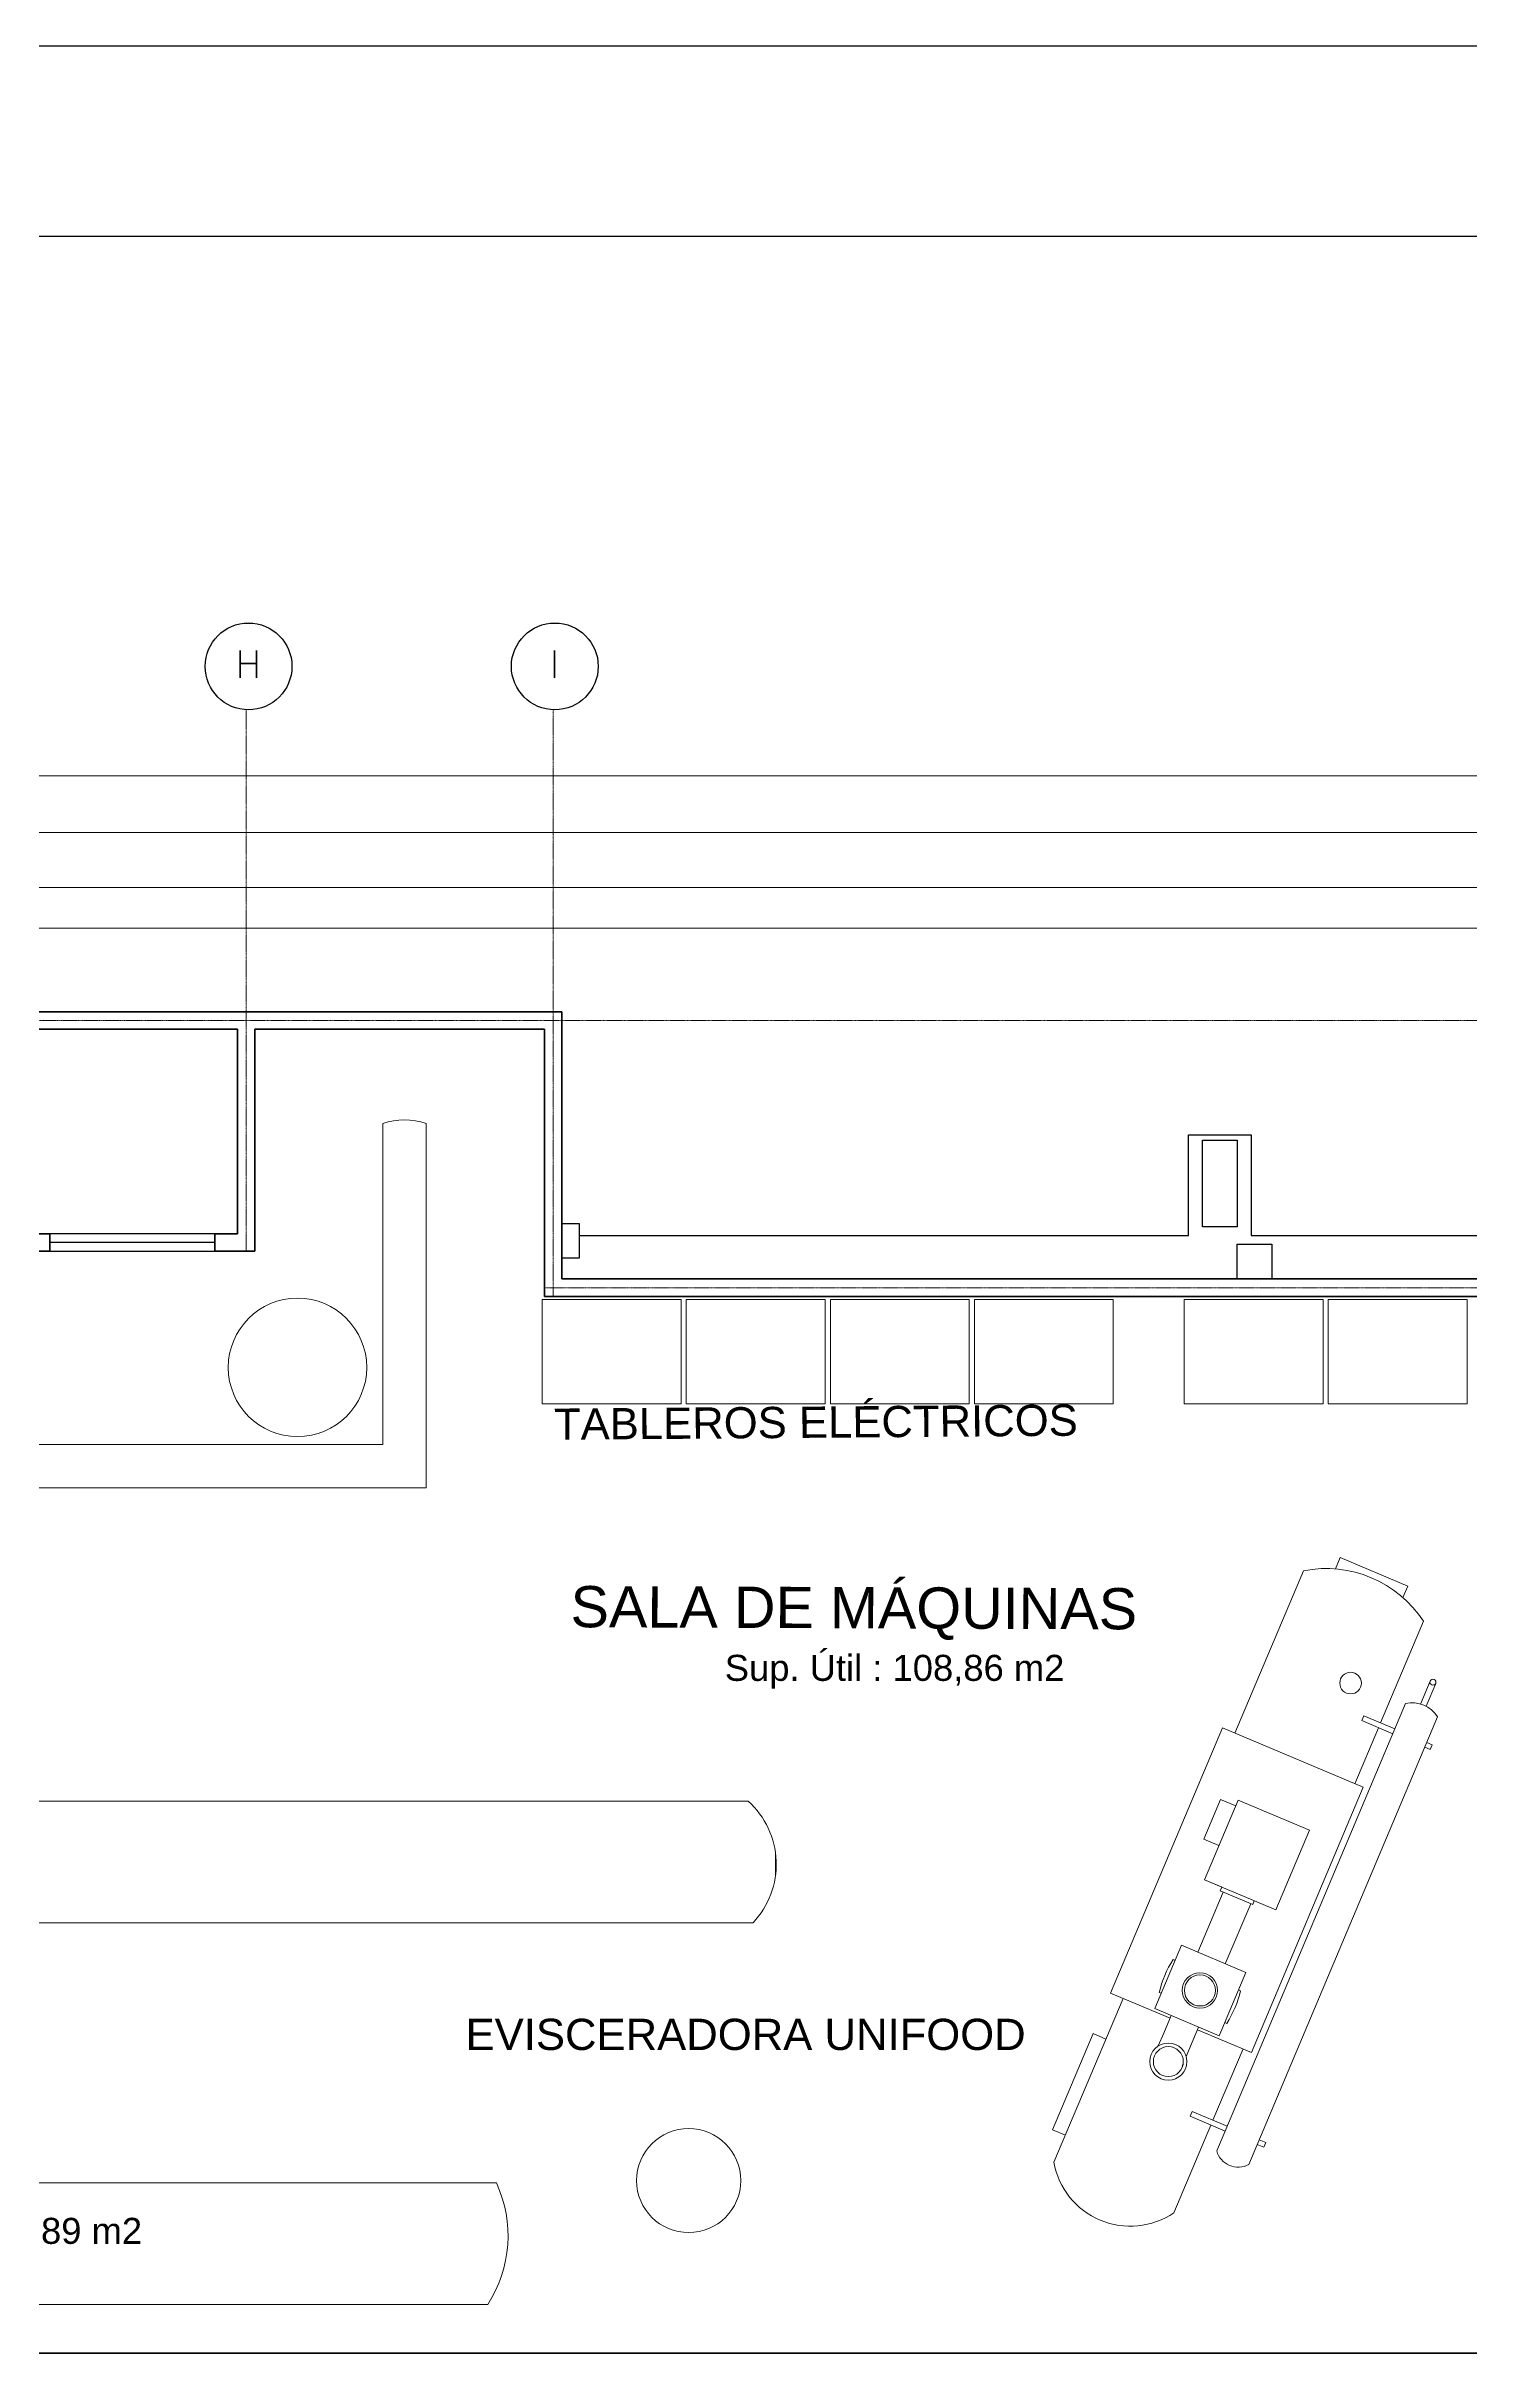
# Model space of a CAD drawing. Header units: inches. Extents: x -955375 to 106222, y -96450 to 64845.
# Drawn here: x 27907 to 36295, y 51196 to 64845 of the extents above; entities that cross this region are included whole.
import ezdxf
from ezdxf.enums import TextEntityAlignment as Align

# ---------------------------------------------------------------- set-up
doc = ezdxf.new("R2010")
doc.units = ezdxf.units.IN
doc.header["$MEASUREMENT"] = 0
doc.linetypes.add('CENTER2', pattern=[1.125, 0.75, -0.125, 0.125, -0.125])
doc.linetypes.add('CONTINUA', pattern=[0])
for name, color, linetype in [('023_MUROS_2', 7, 'Continuous'), ('101_FORMATO_E', 7, 'Continuous'), ('A_INDICADORES', 1, 'Continuous'), ('A_TEXTOLOCAL', 3, 'Continuous'), ('DIBUJO', 2, 'Continuous')]:
    doc.layers.add(name, color=color, linetype=linetype)
doc.layers.add('06 textos y cotas', color=4, linetype='Continuous', lineweight=15)
doc.layers.add('ACHUTECH', color=24, linetype='Continuous', lineweight=18)
doc.styles.get("Standard").update_dxf_attribs({"font": 'isocp2.shx'})
doc.styles.add('TEXTO-100', font='romans.shx', dxfattribs={"height": 0.15})
doc.dimstyles.new('SUPERPEQUEÑA', dxfattribs={"dimtxt": 0.1, "dimasz": 0.05, "dimexe": 0.1, "dimexo": 0.15, "dimgap": 0.05, "dimtad": 1, "dimzin": 0, "dimdsep": 46, "dimtxsty": 'Standard', "dimblk1": 'CRUZZ', "dimblk2": 'CRUZZ', "dimsah": 1, "dimcen": 0.03, "dimse1": 1, "dimse2": 1, "dimclrd": 109, "dimclre": 4, "dimclrt": 173, "dimadec": 0, "dimazin": 0, "dimtfac": 1, "dimtix": 1, "dimtmove": 1, "dimatfit": 3, "dimldrblk": 'CRUZZ', "dimfxl": 1, "dimtolj": 1, "dimtzin": 0, "dimlwd": -1, "dimarcsym": 0})

# ---------------------------------------------------------------- blocks, each defined once
blk = doc.blocks.new('A$C12FA01EB')
at = {"layer": 'ACHUTECH', "color": 7, "linetype": 'CONTINUA', "lineweight": 13, "ltscale": 500}
for p, q in [((-1.9642618554e-06, -1.3182066994e-06), (-1.9642618554e-06, 0.5999986817932951)), ((-1.9642618554e-06, 0.5999986817932951), (0.7999980357380992, 0.5999986817932951)), ((0.7999980357380992, 0.5999986817932951), (0.7999980357380992, -1.3182066994e-06)), ((0.7999980357380992, -1.3182066994e-06), (-1.9642618554e-06, -1.3182066994e-06))]:
    blk.add_line(p, q, dxfattribs=at)
blk = doc.blocks.new('A$C6B430051')
at = {"layer": 'ACHUTECH', "color": 7, "linetype": 'CONTINUA', "lineweight": 13, "ltscale": 500}
for p, q in [((0.2037843865755349, 1.080328762863274), (1.228758993049041, 1.080328762863274)), ((0.3732963825223123, 1.080328762863274), (0.3732963825223123, 1.160328762863272)), ((0.3732963825223123, 1.160328762863272), (0.9747256797709268, 1.160328762863272)), ((0.9747256797709268, 1.160328762863272), (0.9747256797711544, 1.080328762863246)), ((1.228758993049041, 0.7865607438098009), (1.228758993049041, 1.158682252722442)), ((1.228758993049041, 1.158682252722442), (2.887861374112617, 1.158682252722428)), ((2.887861374112617, 1.158682252722428), (2.887861374112617, 0.2779422199037071)), ((2.887861374112617, 1.08032876286326), (3.90378438657558, 1.080328762863274)), ((2.503477416719761, 1.008931307484999), (2.255087083891339, 1.008931307484999)), ((2.255087083891339, 1.008931307484999), (2.255087083891567, 0.9135936635838676)), ((2.503477416719761, 0.9135936635838248), (2.503477416719761, 1.008931307484999)), ((1.641258659676168, 0.8895158302038908), (1.246062663571137, 0.8895158302038908)), ((1.246062663571137, 0.8895158302038908), (1.246062663570683, 0.4862698289880428)), ((1.341872095317512, 0.8895158302038908), (1.341872095317285, 0.901439331098956)), ((1.546882015933078, 0.8895158302038765), (1.546882015932851, 0.9014393310990698)), ((1.641258659676168, 0.4862698289880428), (1.641258659676168, 0.8895158302038908)), ((2.017508789776911, 0.8060345361900544), (2.017508789776911, 0.6021892569033298)), ((2.017508789776911, 0.8060345361900544), (2.040521569426346, 0.8060345361900544)), ((2.040521569426346, 0.4681852230896766), (2.040521569426346, 0.9135936635839244)), ((2.040521569426346, 0.9135936635839244), (2.538977494903292, 0.9135936635838248)), ((2.040521569426346, 0.9135936635839244), (2.040521569426346, 0.8038563253612664)), ((2.538977494903292, 0.9135936635838248), (2.538977494903519, 0.4681852230896766)), ((3.985144400877743, 0.9145547623884482), (4.055759941289579, 0.9145547623884341)), ((4.055759941289579, 0.9145547623884341), (4.055759941289579, 0.4926953410849821)), ((1.054920244215736, 0.7865607438098009), (1.135726965741923, 0.7865607438098009)), ((1.24606266357091, 0.7865607438098009), (1.135726965741923, 0.7865607438097868)), ((1.641258659676168, 0.7865607438097868), (2.017508789776911, 0.7865607438097868)), ((1.016968560910299, 0.6149647362153843), (1.000515863859618, 0.6149647362153701)), ((1.24606266357091, 0.6149647362153701), (1.061456010404981, 0.6149647362153843)), ((1.24606266357091, 0.6149647362153701), (1.135726965741696, 0.6149647362153701)), ((1.228758993049268, 0.2779422199037071), (1.228758993049041, 0.6149647362153559)), ((2.017508789776911, 0.6149647362153701), (1.641258659676168, 0.6149647362153701)), ((2.017508789776911, 0.6021892569033298), (2.040521569426118, 0.6021892569033441)), ((0.7529741823891527, 0.4597703623740017), (0.7529741823891527, 0.2411812398486148)), ((0.7529741823891527, 0.4597703623740017), (0.7829741823891255, 0.4597703623740017)), ((0.7829741823891255, 0.4597703623740017), (0.7829741823893528, 0.2411812398486148)), ((1.246062663570683, 0.4862698289880428), (1.641258659676168, 0.4862698289880428)), ((1.328778617240686, 0.4732928966513015), (1.328778617240686, 0.486269828988057)), ((1.532532092991459, 0.4732928966513868), (1.532532092991687, 0.4862698289880428)), ((2.538977494903519, 0.4681852230896766), (2.040521569426346, 0.4681852230896766)), ((3.238409491694255, 0.4357932555058142), (3.238409491694255, 0.241181239848629)), ((3.238409491694255, 0.4357932555058142), (3.268409491694228, 0.4357932555058142)), ((3.268409491694228, 0.4357932555058142), (3.268409491694228, 0.241181239848629)), ((4.055759941289579, 0.4926953410849821), (3.984013091824408, 0.4926953410849535)), ((0.2037843865755349, 0.3303287628632745), (0.7529741823891527, 0.3303287628632887)), ((0.7829741823893528, 0.3303287628632887), (1.228758993049041, 0.3303287628633029)), ((2.887861374112617, 0.2779422199037071), (1.228758993049268, 0.2779422199037071)), ((2.887861374112617, 0.3303287628632603), (3.238409491694255, 0.3303287628632745)), ((3.268409491694228, 0.3303287628632745), (3.90378438657558, 0.3303287628632745)), ((0.6282995830642903, 0.241181239848629), (3.428299583064244, 0.241181239848629)), ((3.601786572642595, 0.1610939414504173), (3.457807041363139, 0.1610939414504173)), ((3.428299583064244, 0.0411812398486262), (0.6282995830645178, 0.04118123984861199)), ((0.7529741823889254, 0.0411812398486262), (0.7529741823891527, 0)), ((0.7529741823891527, 0), (0.7829741823891255, 0)), ((0.7829741823891255, 0.0411812398486262), (0.7829741823891255, 0)), ((3.238409491694255, 0.0411812398486262), (3.238409491694255, 0.0069627201628464)), ((3.238409491694255, 0.0069627201628464), (3.268409491694228, 0.0069627201628464)), ((3.268409491694002, 0.0411812398486262), (3.268409491694228, 0.0069627201628464)), ((3.601786572642595, 0.1263543430513891), (3.458304078447781, 0.1263543430513891))]:
    blk.add_line(p, q, dxfattribs=at)
for centre, radius in [((0.99449815423759, 0.6983369098406911), 0.1069311640147188), ((0.99449815423759, 0.6983369098406911), 0.0863471974707053), ((1.443390636191907, 0.6901109113350686), 0.1019042914904276), ((1.443390636191907, 0.6901109113350686), 0.0898186704143882), ((3.412537320080446, 0.5789927805062689), 0.062114682590618), ((3.601786572642595, 0.1437241422509032), 0.0173697991995141)]:
    blk.add_circle(centre, radius, dxfattribs=at)
for centre, radius, start, end in [((0.4469260593564286, 0.7053287628631894), 0.4469260263653877, 122.9584795350043, 237.0415204649813), ((3.349273488505787, 0.7053287628632461), 0.6694081983948135, 325.9306252976949, 34.06937470230847), ((1.444377055625409, 0.3495261334111035), 0.5613514448808216, 79.47853379411778, 100.5214662058822), ((1.430655355115732, 1.115146653616847), 0.6498885404827952, 260.9810964607596, 279.0189035392668), ((0.7078671413992197, 0.1411812398486916), 0.1277927867266767, 128.5084094642138, 231.4915905359038), ((3.280323533565024, 0.1411812398486063), 0.1785970638767385, 325.9497609411375, 34.05023905887057)]:
    blk.add_arc(centre, radius, start, end, dxfattribs=at)
blk = doc.blocks.new('CRUZ')
at = {"layer": 'DIBUJO', "color": 7, "lineweight": -3}
for p, q in [((-0.2186156304733231, 0), (0.2186156304733231, 0)), ((0, 0.2186156304733231), (0, -0.2186156304733231))]:
    blk.add_line(p, q, dxfattribs=at)
at = {"layer": 'DIBUJO', "color": 7, "lineweight": -3, "const_width": 0.05}
blk.add_lwpolyline([(-0.025000000000091, 0, 1), (0.025000000000091, 0, 1)], format="xyb", close=True, dxfattribs=at)
blk = doc.blocks.new('CRUZZ')
at = {"layer": 'DIBUJO', "color": 3, "xscale": 10, "yscale": 10, "zscale": 10}
blk.add_blockref('CRUZ', (0, 0), dxfattribs=at)
blk = doc.blocks.new('*D129')
at = {"layer": 'ACHUTECH', "color": 7, "ltscale": 500, "transparency": 16777216}
blk.add_line((26169.27907662673, 59645.70909224465), (29033.10649593908, 59645.70909224465), dxfattribs=at)
at = {"layer": 'Defpoints', "color": 0, "linetype": 'CONTINUA', "ltscale": 500, "transparency": 16777216}
for p in [(29033.15649593908, 59645.70909224465), (26169.22907662673, 59050.80145999698), (29033.15649593908, 59050.80145999698)]:
    blk.add_point(p, dxfattribs=at)
at = {"layer": 'ACHUTECH', "color": 7, "linetype": 'CONTINUA', "ltscale": 500, "transparency": 16777216, "xscale": 0.05, "yscale": 0.05, "zscale": 0.05, "rotation": 180}
blk.add_blockref('CRUZZ', (26169.22907662673, 59645.70909224465), dxfattribs=at)
at = {"layer": 'ACHUTECH', "color": 7, "linetype": 'CONTINUA', "ltscale": 500, "transparency": 16777216, "xscale": 0.05, "yscale": 0.05, "zscale": 0.05}
blk.add_blockref('CRUZZ', (29033.15649593908, 59645.70909224465), dxfattribs=at)
at = {"layer": 'ACHUTECH', "color": 7, "linetype": 'CONTINUA', "lineweight": 13, "ltscale": 500, "transparency": 16777216, "insert": (27601.19278628291, 59645.80410700843), "char_height": 0.15, "attachment_point": 5}
blk.add_mtext('\\A1;2863.93', dxfattribs=at)
blk = doc.blocks.new('*D130')
at = {"layer": 'ACHUTECH', "color": 7, "ltscale": 500, "transparency": 16777216}
blk.add_line((29033.20649593908, 59645.70909224465), (29135.38961805776, 59645.70909224465), dxfattribs=at)
at = {"layer": 'Defpoints', "color": 0, "linetype": 'CONTINUA', "ltscale": 500, "transparency": 16777216}
for p in [(29135.43961805776, 59645.70909224465), (29033.15649593908, 59050.80145999698), (29135.43961805776, 59050.80145999698)]:
    blk.add_point(p, dxfattribs=at)
at = {"layer": 'ACHUTECH', "color": 7, "linetype": 'CONTINUA', "ltscale": 500, "transparency": 16777216, "xscale": 0.05, "yscale": 0.05, "zscale": 0.05, "rotation": 180}
blk.add_blockref('CRUZZ', (29033.15649593908, 59645.70909224465), dxfattribs=at)
at = {"layer": 'ACHUTECH', "color": 7, "linetype": 'CONTINUA', "ltscale": 500, "transparency": 16777216, "xscale": 0.05, "yscale": 0.05, "zscale": 0.05}
blk.add_blockref('CRUZZ', (29135.43961805776, 59645.70909224465), dxfattribs=at)
at = {"layer": 'ACHUTECH', "color": 7, "linetype": 'CONTINUA', "lineweight": 13, "ltscale": 500, "transparency": 16777216, "insert": (29084.29805699842, 59645.80410700843), "char_height": 0.15, "attachment_point": 5}
blk.add_mtext('\\A1;102.28', dxfattribs=at)
blk = doc.blocks.new('*D131')
at = {"layer": 'ACHUTECH', "color": 7, "ltscale": 500, "transparency": 16777216}
blk.add_line((29135.48961805776, 59645.70909224465), (30843.51775743358, 59645.70909224465), dxfattribs=at)
at = {"layer": 'Defpoints', "color": 0, "linetype": 'CONTINUA', "ltscale": 500, "transparency": 16777216}
for p in [(30843.56775743358, 59645.70909224465), (29135.43961805776, 59050.80145999698), (30843.56775743358, 59050.80145999698)]:
    blk.add_point(p, dxfattribs=at)
at = {"layer": 'ACHUTECH', "color": 7, "linetype": 'CONTINUA', "ltscale": 500, "transparency": 16777216, "xscale": 0.05, "yscale": 0.05, "zscale": 0.05, "rotation": 180}
blk.add_blockref('CRUZZ', (29135.43961805776, 59645.70909224465), dxfattribs=at)
at = {"layer": 'ACHUTECH', "color": 7, "linetype": 'CONTINUA', "ltscale": 500, "transparency": 16777216, "xscale": 0.05, "yscale": 0.05, "zscale": 0.05}
blk.add_blockref('CRUZZ', (30843.56775743358, 59645.70909224465), dxfattribs=at)
at = {"layer": 'ACHUTECH', "color": 7, "linetype": 'CONTINUA', "lineweight": 13, "ltscale": 500, "transparency": 16777216, "insert": (29989.50368774567, 59645.80409224465), "char_height": 0.15, "attachment_point": 5}
blk.add_mtext('\\A1;1708.13', dxfattribs=at)
blk = doc.blocks.new('*D132')
at = {"layer": 'ACHUTECH', "color": 7, "ltscale": 500, "transparency": 16777216}
blk.add_line((30843.61775743358, 59645.70909224465), (30945.80087955168, 59645.70909224465), dxfattribs=at)
at = {"layer": 'Defpoints', "color": 0, "linetype": 'CONTINUA', "ltscale": 500, "transparency": 16777216}
for p in [(30945.85087955168, 59645.70909224465), (30945.85087955168, 59153.08458211516), (30843.56775743358, 59050.80145999698)]:
    blk.add_point(p, dxfattribs=at)
at = {"layer": 'ACHUTECH', "color": 7, "linetype": 'CONTINUA', "ltscale": 500, "transparency": 16777216, "xscale": 0.05, "yscale": 0.05, "zscale": 0.05, "rotation": 180}
blk.add_blockref('CRUZZ', (30843.56775743358, 59645.70909224465), dxfattribs=at)
at = {"layer": 'ACHUTECH', "color": 7, "linetype": 'CONTINUA', "ltscale": 500, "transparency": 16777216, "xscale": 0.05, "yscale": 0.05, "zscale": 0.05}
blk.add_blockref('CRUZZ', (30945.85087955168, 59645.70909224465), dxfattribs=at)
at = {"layer": 'ACHUTECH', "color": 7, "linetype": 'CONTINUA', "lineweight": 13, "ltscale": 500, "transparency": 16777216, "insert": (30894.70931849263, 59645.80410700843), "char_height": 0.15, "attachment_point": 5}
blk.add_mtext('\\A1;102.28', dxfattribs=at)
blk = doc.blocks.new('*D133')
at = {"layer": 'ACHUTECH', "color": 7, "ltscale": 500, "transparency": 16777216}
blk.add_line((30945.90087955168, 59645.70909224465), (43291.37371923174, 59645.70909224465), dxfattribs=at)
at = {"layer": 'Defpoints', "color": 0, "linetype": 'CONTINUA', "ltscale": 500, "transparency": 16777216}
for p in [(43291.42371923175, 59645.70909224465), (30945.85087955168, 59153.08458211516), (43291.42371923175, 57475.64137937501)]:
    blk.add_point(p, dxfattribs=at)
at = {"layer": 'ACHUTECH', "color": 7, "linetype": 'CONTINUA', "ltscale": 500, "transparency": 16777216, "xscale": 0.05, "yscale": 0.05, "zscale": 0.05, "rotation": 180}
blk.add_blockref('CRUZZ', (30945.85087955168, 59645.70909224465), dxfattribs=at)
at = {"layer": 'ACHUTECH', "color": 7, "linetype": 'CONTINUA', "ltscale": 500, "transparency": 16777216, "xscale": 0.05, "yscale": 0.05, "zscale": 0.05}
blk.add_blockref('CRUZZ', (43291.42371923175, 59645.70909224465), dxfattribs=at)
at = {"layer": 'ACHUTECH', "color": 7, "linetype": 'CONTINUA', "lineweight": 13, "ltscale": 500, "transparency": 16777216, "insert": (37118.63729939171, 59645.80410700843), "char_height": 0.15, "attachment_point": 5}
blk.add_mtext('\\A1;12345.57', dxfattribs=at)
blk = doc.blocks.new('*D155')
at = {"layer": 'ACHUTECH', "color": 7, "ltscale": 500, "transparency": 16777216}
blk.add_line((21368.14940685336, 59885.50862510275), (42271.50728302818, 59885.50862510275), dxfattribs=at)
at = {"layer": 'Defpoints', "color": 0, "linetype": 'CONTINUA', "ltscale": 500, "transparency": 16777216}
for p in [(42271.55728302818, 59885.50862510275), (42271.55728302818, 57577.92450149322), (21368.09940685336, 53946.87366629363)]:
    blk.add_point(p, dxfattribs=at)
at = {"layer": 'ACHUTECH', "color": 7, "linetype": 'CONTINUA', "ltscale": 500, "transparency": 16777216, "xscale": 0.05, "yscale": 0.05, "zscale": 0.05, "rotation": 180}
blk.add_blockref('CRUZZ', (21368.09940685336, 59885.50862510275), dxfattribs=at)
at = {"layer": 'ACHUTECH', "color": 7, "linetype": 'CONTINUA', "ltscale": 500, "transparency": 16777216, "xscale": 0.05, "yscale": 0.05, "zscale": 0.05}
blk.add_blockref('CRUZZ', (42271.55728302818, 59885.50862510275), dxfattribs=at)
at = {"layer": 'ACHUTECH', "color": 7, "linetype": 'CONTINUA', "lineweight": 13, "ltscale": 500, "transparency": 16777216, "insert": (31819.82834494077, 59885.60363986653), "char_height": 0.15, "attachment_point": 5}
blk.add_mtext('\\A1;20903.46', dxfattribs=at)
blk = doc.blocks.new('*D170')
at = {"layer": 'ACHUTECH', "color": 7, "ltscale": 500, "transparency": 16777216}
blk.add_line((26118.13751556728, 60210.28295364109), (29084.24805699784, 60210.28295364109), dxfattribs=at)
at = {"layer": 'Defpoints', "color": 0, "linetype": 'CONTINUA', "ltscale": 500, "transparency": 16777216}
for p in [(26118.08751556728, 60935.98005214147), (29084.29805699784, 60935.98005214147), (29084.29805699784, 60210.28295364109)]:
    blk.add_point(p, dxfattribs=at)
at = {"layer": 'ACHUTECH', "color": 7, "linetype": 'CONTINUA', "ltscale": 500, "transparency": 16777216, "xscale": 0.05, "yscale": 0.05, "zscale": 0.05, "rotation": 180}
blk.add_blockref('CRUZZ', (26118.08751556728, 60210.28295364109), dxfattribs=at)
at = {"layer": 'ACHUTECH', "color": 7, "linetype": 'CONTINUA', "ltscale": 500, "transparency": 16777216, "xscale": 0.05, "yscale": 0.05, "zscale": 0.05}
blk.add_blockref('CRUZZ', (29084.29805699784, 60210.28295364109), dxfattribs=at)
at = {"layer": 'ACHUTECH', "color": 7, "linetype": 'CONTINUA', "lineweight": 13, "ltscale": 500, "transparency": 16777216, "insert": (27601.19278628256, 60210.37800465679), "char_height": 0.15, "attachment_point": 5}
blk.add_mtext('\\A1;2966.21', dxfattribs=at)
blk = doc.blocks.new('*D171')
at = {"layer": 'ACHUTECH', "color": 7, "ltscale": 500, "transparency": 16777216}
blk.add_line((29084.34805699784, 60210.28295364109), (30894.6593184928, 60210.28295364109), dxfattribs=at)
at = {"layer": 'Defpoints', "color": 0, "linetype": 'CONTINUA', "ltscale": 500, "transparency": 16777216}
for p in [(29084.29805699784, 60935.98005214147), (30894.7093184928, 60935.98005214147), (30894.7093184928, 60210.28295364109)]:
    blk.add_point(p, dxfattribs=at)
at = {"layer": 'ACHUTECH', "color": 7, "linetype": 'CONTINUA', "ltscale": 500, "transparency": 16777216, "xscale": 0.05, "yscale": 0.05, "zscale": 0.05, "rotation": 180}
blk.add_blockref('CRUZZ', (29084.29805699784, 60210.28295364109), dxfattribs=at)
at = {"layer": 'ACHUTECH', "color": 7, "linetype": 'CONTINUA', "ltscale": 500, "transparency": 16777216, "xscale": 0.05, "yscale": 0.05, "zscale": 0.05}
blk.add_blockref('CRUZZ', (30894.7093184928, 60210.28295364109), dxfattribs=at)
at = {"layer": 'ACHUTECH', "color": 7, "linetype": 'CONTINUA', "lineweight": 13, "ltscale": 500, "transparency": 16777216, "insert": (29989.50368774532, 60210.37795364109), "char_height": 0.15, "attachment_point": 5}
blk.add_mtext('\\A1;1810.41', dxfattribs=at)
blk = doc.blocks.new('*D172')
at = {"layer": 'ACHUTECH', "color": 7, "ltscale": 500, "transparency": 16777216}
blk.add_line((30894.7593184928, 60210.28295364109), (43342.51528029015, 60210.28295364109), dxfattribs=at)
at = {"layer": 'Defpoints', "color": 0, "linetype": 'CONTINUA', "ltscale": 500, "transparency": 16777216}
for p in [(30894.7093184928, 60935.98005214147), (43342.56528029015, 60935.98005214147), (43342.56528029015, 60210.28295364109)]:
    blk.add_point(p, dxfattribs=at)
at = {"layer": 'ACHUTECH', "color": 7, "linetype": 'CONTINUA', "ltscale": 500, "transparency": 16777216, "xscale": 0.05, "yscale": 0.05, "zscale": 0.05, "rotation": 180}
blk.add_blockref('CRUZZ', (30894.7093184928, 60210.28295364109), dxfattribs=at)
at = {"layer": 'ACHUTECH', "color": 7, "linetype": 'CONTINUA', "ltscale": 500, "transparency": 16777216, "xscale": 0.05, "yscale": 0.05, "zscale": 0.05}
blk.add_blockref('CRUZZ', (43342.56528029015, 60210.28295364109), dxfattribs=at)
at = {"layer": 'ACHUTECH', "color": 7, "linetype": 'CONTINUA', "lineweight": 13, "ltscale": 500, "transparency": 16777216, "insert": (37118.63729939148, 60210.37796840486), "char_height": 0.15, "attachment_point": 5}
blk.add_mtext('\\A1;12447.86', dxfattribs=at)
blk = doc.blocks.new('*D178')
at = {"layer": 'ACHUTECH', "color": 7, "ltscale": 500, "transparency": 16777216}
blk.add_line((6285.440136827592, 60544.61916596607), (93195.30900075375, 60544.61916596607), dxfattribs=at)
at = {"layer": 'Defpoints', "color": 0, "linetype": 'CONTINUA', "ltscale": 500, "transparency": 16777216}
for p in [(93195.35900075376, 60544.61916596607), (93195.35900075376, 48341.75857421166), (6285.390136827591, 47809.8863391949)]:
    blk.add_point(p, dxfattribs=at)
at = {"layer": 'ACHUTECH', "color": 7, "linetype": 'CONTINUA', "ltscale": 500, "transparency": 16777216, "xscale": 0.05, "yscale": 0.05, "zscale": 0.05, "rotation": 180}
blk.add_blockref('CRUZZ', (6285.390136827592, 60544.61916596607), dxfattribs=at)
at = {"layer": 'ACHUTECH', "color": 7, "linetype": 'CONTINUA', "ltscale": 500, "transparency": 16777216, "xscale": 0.05, "yscale": 0.05, "zscale": 0.05}
blk.add_blockref('CRUZZ', (93195.35900075376, 60544.61916596607), dxfattribs=at)
at = {"layer": 'ACHUTECH', "color": 7, "linetype": 'CONTINUA', "lineweight": 13, "ltscale": 500, "transparency": 16777216, "insert": (49740.37456879067, 60544.71416596607), "char_height": 0.15, "attachment_point": 5}
blk.add_mtext('\\A1;86909.97', dxfattribs=at)
blk = doc.blocks.new('*D55')
at = {"layer": 'ACHUTECH', "color": 7, "ltscale": 500, "transparency": 16777216}
blk.add_line((94440.9339175739, 59153.03458211519), (94440.9339175739, 59050.85145999701), dxfattribs=at)
at = {"layer": 'Defpoints', "color": 0, "linetype": 'CONTINUA', "ltscale": 500, "transparency": 16777216}
for p in [(31433.11967405797, 59153.08458211519), (31330.83655193987, 59050.801459997), (94440.9339175739, 59050.80145999701)]:
    blk.add_point(p, dxfattribs=at)
at = {"layer": 'ACHUTECH', "color": 7, "linetype": 'CONTINUA', "ltscale": 500, "transparency": 16777216, "xscale": 0.05, "yscale": 0.05, "zscale": 0.05}
for p, rotation in [((94440.9339175739, 59153.0845821152), 90), ((94440.9339175739, 59050.80145999701), 270)]:
    blk.add_blockref('CRUZZ', p, dxfattribs=dict(at, rotation=rotation))
at = {"layer": 'ACHUTECH', "color": 7, "linetype": 'CONTINUA', "lineweight": 13, "ltscale": 500, "transparency": 16777216, "insert": (94440.83890281012, 59101.94302105606), "char_height": 0.15, "attachment_point": 5, "rotation": 90}
blk.add_mtext('\\A1;102.28', dxfattribs=at)
blk = doc.blocks.new('*D56')
at = {"layer": 'ACHUTECH', "color": 7, "ltscale": 500, "transparency": 16777216}
blk.add_line((94440.9339175739, 59050.75145999701), (94440.9339175739, 57577.97450149326), dxfattribs=at)
at = {"layer": 'Defpoints', "color": 0, "linetype": 'CONTINUA', "ltscale": 500, "transparency": 16777216}
for p in [(31330.83655193987, 59050.801459997), (67989.10751914048, 57577.92450149325), (94440.9339175739, 57577.92450149326)]:
    blk.add_point(p, dxfattribs=at)
at = {"layer": 'ACHUTECH', "color": 7, "linetype": 'CONTINUA', "ltscale": 500, "transparency": 16777216, "xscale": 0.05, "yscale": 0.05, "zscale": 0.05}
for p, rotation in [((94440.9339175739, 59050.80145999701), 90), ((94440.9339175739, 57577.92450149326), 270)]:
    blk.add_blockref('CRUZZ', p, dxfattribs=dict(at, rotation=rotation))
at = {"layer": 'ACHUTECH', "color": 7, "linetype": 'CONTINUA', "lineweight": 13, "ltscale": 500, "transparency": 16777216, "insert": (94440.83890281012, 58314.36298074509), "char_height": 0.15, "attachment_point": 5, "rotation": 90}
blk.add_mtext('\\A1;1472.88', dxfattribs=at)
blk = doc.blocks.new('*D76')
at = {"layer": 'ACHUTECH', "color": 7, "ltscale": 500, "transparency": 16777216}
blk.add_line((94744.43397885225, 59050.75145999701), (94744.43397885225, 43237.88078050838), dxfattribs=at)
at = {"layer": 'Defpoints', "color": 0, "linetype": 'CONTINUA', "ltscale": 500, "transparency": 16777216}
for p in [(31396.5237982554, 59050.801459997), (93748.31504157571, 43237.83078050838), (94744.43397885225, 43237.83078050838)]:
    blk.add_point(p, dxfattribs=at)
at = {"layer": 'ACHUTECH', "color": 7, "linetype": 'CONTINUA', "ltscale": 500, "transparency": 16777216, "xscale": 0.05, "yscale": 0.05, "zscale": 0.05}
for p, rotation in [((94744.43397885225, 59050.80145999701), 90), ((94744.43397885225, 43237.83078050838), 270)]:
    blk.add_blockref('CRUZZ', p, dxfattribs=dict(at, rotation=rotation))
at = {"layer": 'ACHUTECH', "color": 7, "linetype": 'CONTINUA', "lineweight": 13, "ltscale": 500, "transparency": 16777216, "insert": (94744.33896408847, 51144.31612025265), "char_height": 0.15, "attachment_point": 5, "rotation": 90}
blk.add_mtext('\\A1;15812.97', dxfattribs=at)
blk = doc.blocks.new('*D209')
at = {"layer": 'ACHUTECH', "color": 7, "ltscale": 500, "transparency": 16777216}
blk.add_line((95544.06483844615, 59153.03458211519), (95544.06483844617, 15079.33726133732), dxfattribs=at)
at = {"layer": 'Defpoints', "color": 0, "linetype": 'CONTINUA', "ltscale": 500, "transparency": 16777216}
for p in [(30945.85087955169, 59153.08458211519), (85094.53572898336, 15079.28726133732), (95544.06483844617, 15079.28726133732)]:
    blk.add_point(p, dxfattribs=at)
at = {"layer": 'ACHUTECH', "color": 7, "linetype": 'CONTINUA', "ltscale": 500, "transparency": 16777216, "xscale": 0.05, "yscale": 0.05, "zscale": 0.05}
for p, rotation in [((95544.06483844615, 59153.0845821152), 90), ((95544.06483844617, 15079.28726133732), 270)]:
    blk.add_blockref('CRUZZ', p, dxfattribs=dict(at, rotation=rotation))
at = {"layer": 'ACHUTECH', "color": 7, "linetype": 'CONTINUA', "lineweight": 13, "ltscale": 500, "transparency": 16777216, "insert": (95543.96983844615, 37116.18592172622), "char_height": 0.15, "attachment_point": 5, "rotation": 90}
blk.add_mtext('\\A1;44073.80', dxfattribs=at)

msp = doc.modelspace()

# ---------------------------------------------------------------- linework, layer by layer
at = {"color": 7}
for p, q in [((34638.2715880218, 57833.63230678899), (34638.2715880218, 58426.87441507516)), ((34638.2715880218, 58426.87441507516), (35006.49082764737, 58426.87441507516)), ((35006.49082764737, 58426.87441507516), (35006.49082764737, 57833.63230678899)), ((28900.18843718505, 57843.86061900081), (27928.49877706143, 57843.86061900081)), ((27928.49877706143, 57741.5774968826), (28900.18843718505, 57741.5774968826)), ((31048.13400167001, 57833.63230678899), (34638.2715880218, 57833.63230678899)), ((35006.49082764737, 57833.63230678899), (38729.59647275412, 57833.63230678899))]:
    msp.add_line(p, q, dxfattribs=at)
at = {"layer": '023_MUROS_2', "color": 7, "lineweight": 50}
for p, q in [((21639.14968046709, 59153.08458211516), (30945.85087955168, 59153.08458211516)), ((30945.85087955168, 59153.08458211516), (30945.85087955168, 57577.92450149322)), ((29033.15649593908, 59050.80145999698), (26169.22907662673, 59050.80145999698)), ((29033.15649593908, 57843.86061900081), (29033.15649593908, 59050.80145999698)), ((30843.56775743358, 59050.80145999698), (29135.43961805776, 59050.80145999698)), ((29135.43961805776, 59050.80145999698), (29135.43961805776, 57741.5774968826)), ((30843.56775743358, 57475.64137937501), (30843.56775743358, 59050.80145999698)), ((27928.49877706143, 57843.86061900081), (27621.64941070632, 57843.86061900081)), ((27928.49877706143, 57741.5774968826), (27723.93253282488, 57741.5774968826)), ((27928.49877706143, 57843.86061900081), (27928.49877706143, 57741.5774968826)), ((28900.18843718505, 57741.5774968826), (28900.18843718505, 57843.86061900081)), ((28900.18843718505, 57843.86061900081), (29033.15649593908, 57843.86061900081)), ((29135.43961805776, 57741.5774968826), (28900.18843718505, 57741.5774968826)), ((42271.55728302818, 57475.64137937501), (30843.56775743358, 57475.64137937501)), ((30945.85087955168, 57577.92450149322), (42271.55728302818, 57577.92450149322)), ((26169.22907662673, 51246.59924236995), (43291.42371923175, 51246.59924237015))]:
    msp.add_line(p, q, dxfattribs=at)
at = {"layer": '06 textos y cotas', "color": 7, "linetype": 'CENTER2', "lineweight": 5}
for p, q in [((29084.29805699784, 60935.98005214147), (29084.2980569983, 57741.5774968826)), ((30894.7093184928, 57475.64137937501), (30894.7093184928, 60935.98005214147)), ((3867.531068616601, 59101.94302105602), (96031.68717033847, 59101.94302105602)), ((30843.56775743358, 57526.78294043394), (96031.68717033847, 57526.78294043406))]:
    msp.add_line(p, q, dxfattribs=at)
at = {"layer": '101_FORMATO_E', "color": 7}
for p, q in [((106221.6059958284, 64844.52549647694), (-0.1703688703710213, 64844.52549647694)), ((105130.1038165922, 63723.75003200276), (1139.941933551963, 63723.75003200276))]:
    msp.add_line(p, q, dxfattribs=at)
at = {"layer": 'A_INDICADORES', "color": 7}
for centre in [(29098.93547506935, 61189.11921143249), (30903.95595289511, 61189.11921143249)]:
    msp.add_circle(centre, 255.7078052957702, dxfattribs=at)
at = {"layer": 'A_TEXTOLOCAL', "color": 7, "lineweight": 30}
for p, q in [((34720.09808571648, 58396.18947843967), (34924.66432995292, 58396.18947843967)), ((34720.09808571648, 57884.77386784813), (34720.09808571648, 58396.18947843967)), ((34924.66432995292, 58396.18947843967), (34924.66432995292, 57884.77386784813)), ((30945.85087955133, 57905.2304922718), (31048.13400167001, 57905.2304922718)), ((31048.13400167001, 57905.2304922718), (31048.13400167001, 57700.66424803509)), ((34924.66432995292, 57884.77386784813), (34720.09808571648, 57884.77386784813)), ((28900.18843718505, 57792.71905794177), (27928.49877706143, 57792.71905794383)), ((34924.66432995292, 57782.49074572965), (35129.2305741897, 57782.49074572965)), ((34924.66432995292, 57577.92450149322), (34924.66432995292, 57782.49074572965)), ((35129.2305741897, 57782.49074572965), (35129.2305741897, 57577.92450149322)), ((31048.13400167001, 57700.66424803509), (30945.85087955133, 57700.66424803509)), ((35129.2305741897, 57577.92450149322), (34924.66432995292, 57577.92450149322))]:
    msp.add_line(p, q, dxfattribs=at)
at = {"layer": 'ACHUTECH', "color": 7, "linetype": 'CONTINUA', "lineweight": 13, "ltscale": 500}
for p, q in [((29889.9484892219, 58494.64861043369), (29889.9484892219, 56602.41085124497)), ((30145.65629451767, 58494.64861043369), (30145.65629451767, 56346.70304594921)), ((27486.29511944175, 56602.41085124497), (29889.9484892219, 56602.41085124497)), ((30145.65629451767, 56346.70304594921), (27486.29511944175, 56346.70304594921)), ((27049.89329893277, 54499.20252573174), (32043.83207458762, 54499.20252573174)), ((32203.933281607, 54059.57157587695), (32203.933281607, 54194.95175381446)), ((27021.50823282967, 53783.22067090361), (32072.21714069072, 53783.22067090361)), ((30560.21621830133, 52248.97383912899), (27532.40854632836, 52248.97383912899)), ((27496.63981067635, 51532.99198430081), (30508.61642506316, 51532.99198430081))]:
    msp.add_line(p, q, dxfattribs=at)
for centre, radius in [((29387.62062531796, 57056.87476054048), 408.1855971844998), ((31692.67460567008, 52263.4630221057), 306.8493663549242)]:
    msp.add_circle(centre, radius, dxfattribs=at)
for centre, radius, start, end in [((30017.80239186979, 58115.4035377836), 400.2167482147605, 71.36962912347227, 108.6303708765277), ((31706.15298591481, 54127.26166484527), 502.361593798655, 316.7763986526214, 47.76420032098721), ((29885.53065202386, 51937.7471783841), 743.0091841298647, 326.9923323046554, 24.76347053938451)]:
    msp.add_arc(centre, radius, start, end, dxfattribs=at)

# ---------------------------------------------------------------- block references
at = {"layer": 'ACHUTECH', "color": 7, "linetype": 'CONTINUA', "lineweight": 13, "ltscale": 500, "xscale": 1022.831221183081, "yscale": 1022.831221183081, "zscale": 1022.831221183081}
for p in [(30829.60196548462, 56842.81896848622), (31678.55187906662, 56842.81896848622), (32527.50179264838, 56842.81896848622), (33376.45170623015, 56842.81896848622), (34612.44851664695, 56842.81896848622), (35461.39843022895, 56842.81896848622)]:
    msp.add_blockref('A$C12FA01EB', p, dxfattribs=at)
at = {"layer": 'ACHUTECH', "color": 7, "linetype": 'CONTINUA', "lineweight": 13, "ltscale": 500, "xscale": 1022.831221183081, "yscale": 1022.831221183081, "zscale": 1022.831221183081, "rotation": 67.1259043559005}
msp.add_blockref('A$C6B430051', (34782.02100722531, 51749.62878141401), dxfattribs=at)

# ---------------------------------------------------------------- texts
at = {"color": 7, "char_height": 153.4246831774621, "width": 2503.056560386891, "attachment_point": 7}
for s, insert in [('{\\fArial|b0|i0|c0|p34;Sup. Útil : 108,86 m2}', (31905.47079922547, 55162.64092602019)), ('{\\fArial|b0|i0|c0|p34;Sup. Útil : 205,89 m2}', (26470.55814861802, 51843.83084236232))]:
    msp.add_mtext(s, dxfattribs=dict(at, insert=insert))
at = {"layer": 'A_TEXTOLOCAL', "color": 7, "attachment_point": 3, "style": 'TEXTO-100'}
for s, insert, char_height, width, rotation in [('{\\fArial|b0|i0|c0|p34;TABLEROS ELÉCTRICOS}', (33984.8458870301, 56838.23751615458), 184.1096198129545, 3533.08407523668, 0.45411109386706927), ('{\\fArial|b0|i0|c0|p34;SALA DE MÁQUINAS}', (34336.05983587338, 55755.37689237067), 243.0246981531, 6500.271668113839, 359.77913318701565)]:
    msp.add_mtext(s, dxfattribs=dict(at, insert=insert, char_height=char_height, width=width, rotation=rotation))
at = {"layer": 'A_TEXTOLOCAL', "color": 7, "insert": (33678.57789812345, 53217.16874518976), "char_height": 184.1096198129545, "width": 5580.16366180777, "attachment_point": 3, "style": 'TEXTO-100'}
msp.add_mtext('{\\fArial|b0|i0|c0|p34;EVISCERADORA UNIFOOD}', dxfattribs=at)
at = {"layer": 'A_TEXTOLOCAL', "color": 7, "style": 'TEXTO-100'}
for tag, p in [('H', (29097.35296487725, 61202.34795570689)), ('I', (30902.37344270313, 61202.34795570689))]:
    msp.add_attdef(tag, text='1', height=159.8173783098563, dxfattribs=at).set_placement(p, align=Align.MIDDLE)

# ---------------------------------------------------------------- dimensions: what is measured, and where the dimension line sits
at = {"layer": 'ACHUTECH', "color": 7, "linetype": 'CONTINUA', "lineweight": 13, "ltscale": 500}
for base, p1, p2, picture, middle in [((29084.29805699784, 60210.28295364109), (26118.08751556728, 60935.98005214147), (29084.29805699784, 60935.98005214147), '*D170', (27601.19278628256, 60210.37800465679)), ((30894.7093184928, 60210.28295364109), (29084.29805699784, 60935.98005214147), (30894.7093184928, 60935.98005214147), '*D171', (29989.50368774532, 60210.37795364109)), ((43342.56528029015, 60210.28295364109), (30894.7093184928, 60935.98005214147), (43342.56528029015, 60935.98005214147), '*D172', (37118.63729939148, 60210.37796840486)), ((93195.35900075376, 60544.61916596607), (6285.390136827591, 47809.8863391949), (93195.35900075376, 48341.75857421166), '*D178', (49740.37456879067, 60544.71416596607)), ((42271.55728302818, 59885.50862510275), (21368.09940685336, 53946.87366629363), (42271.55728302818, 57577.92450149322), '*D155', (31819.82834494077, 59885.60363986653)), ((29033.15649593908, 59645.70909224465), (26169.22907662673, 59050.80145999698), (29033.15649593908, 59050.80145999698), '*D129', (27601.19278628291, 59645.80410700843)), ((29135.43961805776, 59645.70909224465), (29033.15649593908, 59050.80145999698), (29135.43961805776, 59050.80145999698), '*D130', (29084.29805699842, 59645.80410700843)), ((30843.56775743358, 59645.70909224465), (29135.43961805776, 59050.80145999698), (30843.56775743358, 59050.80145999698), '*D131', (29989.50368774567, 59645.80409224465)), ((30945.85087955168, 59645.70909224465), (30843.56775743358, 59050.80145999698), (30945.85087955168, 59153.08458211516), '*D132', (30894.70931849263, 59645.80410700843)), ((43291.42371923175, 59645.70909224465), (30945.85087955168, 59153.08458211516), (43291.42371923175, 57475.64137937501), '*D133', (37118.63729939171, 59645.80410700843))]:
    dim = msp.add_linear_dim(base=base, p1=p1, p2=p2, dimstyle='SUPERPEQUEÑA', override={"dimtxt": 0.15, "dimgap": 0.02, "dimclrd": 7, "dimclrt": 7, "dimfxl": 0.2}, dxfattribs=at)
    dim.commit()
    dim.dimension.update_dxf_attribs({"geometry": picture, "text_midpoint": middle})
for base, p1, p2, picture, middle in [((95544.06483844617, 15079.28726133732), (30945.85087955168, 59153.08458211516), (85094.53572898333, 15079.28726133731), '*D209', (95543.96983844615, 37116.18592172622)), ((94440.9339175739, 59050.80145999701), (31433.11967405796, 59153.08458211516), (31330.83655193986, 59050.80145999698), '*D55', (94440.83890281012, 59101.94302105606)), ((94440.9339175739, 57577.92450149326), (31330.83655193986, 59050.80145999698), (67989.10751914045, 57577.92450149322), '*D56', (94440.83890281012, 58314.36298074509)), ((94744.43397885225, 43237.83078050838), (31396.52379825539, 59050.80145999698), (93748.31504157568, 43237.83078050836), '*D76', (94744.33896408847, 51144.31612025265))]:
    dim = msp.add_linear_dim(base=base, p1=p1, p2=p2, angle=90, dimstyle='SUPERPEQUEÑA', override={"dimtxt": 0.15, "dimgap": 0.02, "dimclrd": 7, "dimclrt": 7, "dimfxl": 0.2}, dxfattribs=at)
    dim.commit()
    dim.dimension.update_dxf_attribs({"geometry": picture, "text_midpoint": middle})

doc.saveas('drawing.dxf')
